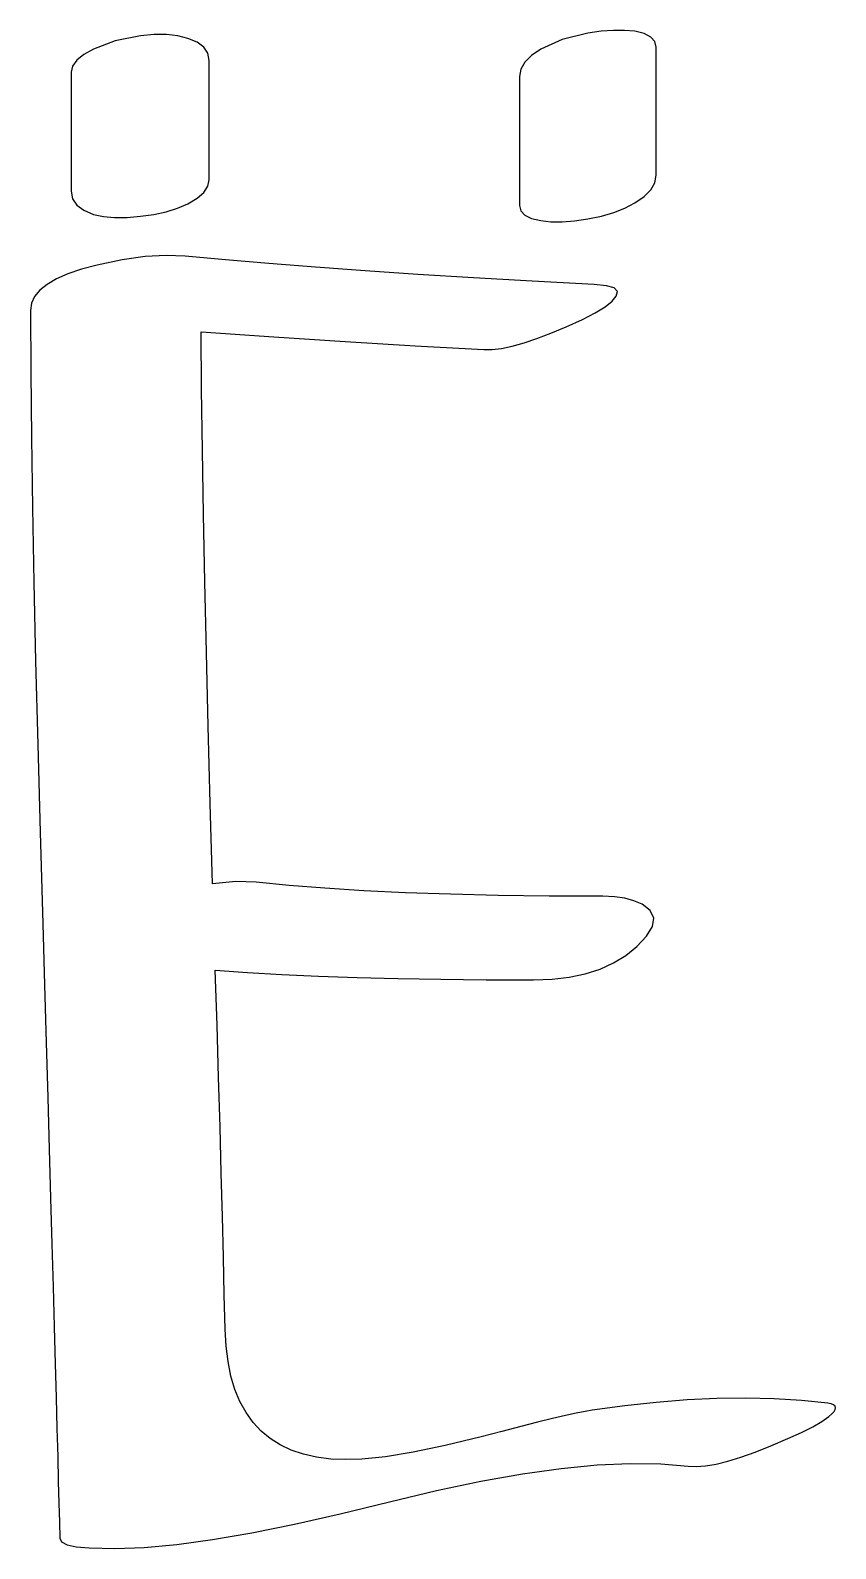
# Model space of a CAD drawing. Extents: x -0.4 to 12.2, y -0.1 to 23.6.
import ezdxf

# ---------------------------------------------------------------- set-up
doc = ezdxf.new("R2010")
doc.units = 0
doc.layers.get('0').update_dxf_attribs({"linetype": 'CONTINUOUS'})

msp = doc.modelspace()

# ---------------------------------------------------------------- linework, layer by layer
at = {"color": 0}
for p, q in [((1.306, 23.5), (0.906, 23.42)), ((1.518, 23.518), (1.306, 23.5)), ((1.712, 23.517), (1.518, 23.518)), ((1.886, 23.497), (1.712, 23.517)), ((2.042, 23.458), (1.886, 23.497)), ((8.292, 23.542), (7.892, 23.438)), ((8.499, 23.569), (8.292, 23.542)), ((8.691, 23.583), (8.499, 23.569)), ((8.867, 23.583), (8.691, 23.583)), ((9.028, 23.569), (8.867, 23.583)), ((9.174, 23.533), (9.028, 23.569)), ((9.278, 23.479), (9.174, 23.533)), ((0.569, 23.292), (0.417, 23.207)), ((0.906, 23.42), (0.569, 23.292)), ((2.188, 23.4), (2.042, 23.458)), ((2.292, 23.323), (2.188, 23.4)), ((2.354, 23.227), (2.292, 23.323)), ((7.556, 23.292), (7.41, 23.192)), ((7.892, 23.438), (7.556, 23.292)), ((9.34, 23.408), (9.278, 23.479)), ((9.361, 23.319), (9.34, 23.408)), ((9.361, 21.319), (9.361, 23.319)), ((0.244, 23.026), (0.222, 22.931)), ((0.309, 23.118), (0.244, 23.026)), ((0.417, 23.207), (0.309, 23.118)), ((2.375, 23.111), (2.354, 23.227)), ((2.375, 21.25), (2.375, 23.111)), ((7.306, 23.087), (7.243, 22.977)), ((7.41, 23.192), (7.306, 23.087)), ((0.222, 22.931), (0.222, 21.069)), ((7.243, 22.977), (7.222, 22.861)), ((7.222, 22.861), (7.222, 20.847)), ((2.292, 21.052), (2.354, 21.148)), ((2.354, 21.148), (2.375, 21.25)), ((9.278, 21.094), (9.34, 21.204)), ((9.34, 21.204), (9.361, 21.319)), ((0.222, 21.069), (0.244, 20.953)), ((0.244, 20.953), (0.309, 20.854)), ((1.881, 20.806), (2.042, 20.875)), ((2.042, 20.875), (2.188, 20.961)), ((2.188, 20.961), (2.292, 21.052)), ((8.872, 20.806), (9.028, 20.889)), ((9.028, 20.889), (9.174, 20.989)), ((9.174, 20.989), (9.278, 21.094)), ((0.309, 20.854), (0.417, 20.773)), ((0.417, 20.773), (0.569, 20.708)), ((0.569, 20.708), (0.725, 20.675)), ((0.725, 20.675), (0.899, 20.66)), ((0.899, 20.66), (1.093, 20.662)), ((1.093, 20.662), (1.306, 20.681)), ((1.306, 20.681), (1.513, 20.708)), ((1.513, 20.708), (1.705, 20.75)), ((1.705, 20.75), (1.881, 20.806)), ((7.222, 20.847), (7.243, 20.764)), ((7.243, 20.764), (7.306, 20.698)), ((7.306, 20.698), (7.41, 20.646)), ((7.41, 20.646), (7.556, 20.611)), ((8.084, 20.606), (8.292, 20.639)), ((8.292, 20.639), (8.504, 20.681)), ((8.504, 20.681), (8.698, 20.736)), ((8.698, 20.736), (8.872, 20.806)), ((7.556, 20.611), (7.716, 20.592)), ((7.716, 20.592), (7.892, 20.59)), ((7.892, 20.59), (8.084, 20.606)), ((1.018, 19.998), (0.625, 19.917)), ((1.378, 20.049), (1.018, 19.998)), ((1.706, 20.068), (1.378, 20.049)), ((2, 20.056), (1.706, 20.068)), ((2.632, 19.997), (2, 20.056)), ((3.311, 19.939), (2.632, 19.997)), ((4.038, 19.883), (3.311, 19.939)), ((-0.01, 19.7), (-0.156, 19.615)), ((0.169, 19.779), (-0.01, 19.7)), ((0.381, 19.851), (0.169, 19.779)), ((0.625, 19.917), (0.381, 19.851)), ((4.812, 19.826), (4.038, 19.883)), ((5.635, 19.771), (4.812, 19.826)), ((6.505, 19.717), (5.635, 19.771)), ((7.423, 19.664), (6.505, 19.717)), ((-0.27, 19.523), (-0.352, 19.424)), ((-0.156, 19.615), (-0.27, 19.523)), ((8.389, 19.611), (7.423, 19.664)), ((8.582, 19.595), (8.389, 19.611)), ((8.705, 19.559), (8.582, 19.595)), ((8.756, 19.504), (8.705, 19.559)), ((8.736, 19.431), (8.756, 19.504)), ((-0.4, 19.32), (-0.417, 19.208)), ((-0.352, 19.424), (-0.4, 19.32)), ((8.408, 19.17), (8.562, 19.264)), ((8.562, 19.264), (8.672, 19.351)), ((8.672, 19.351), (8.736, 19.431)), ((-0.417, 19.208), (-0.411, 18.247)), ((7.953, 18.953), (8.208, 19.069)), ((8.208, 19.069), (8.408, 19.17)), ((2.259, 17.975), (2.25, 18.875)), ((2.25, 18.875), (3.385, 18.795)), ((3.385, 18.795), (4.5, 18.722)), ((7.295, 18.701), (7.497, 18.769)), ((7.497, 18.769), (7.716, 18.852)), ((7.716, 18.852), (7.953, 18.953)), ((4.5, 18.722), (5.594, 18.656)), ((5.594, 18.656), (6.667, 18.597)), ((6.667, 18.597), (6.797, 18.599)), ((6.797, 18.599), (6.945, 18.616)), ((6.945, 18.616), (7.111, 18.651)), ((7.111, 18.651), (7.295, 18.701)), ((-0.411, 18.247), (-0.399, 17.219)), ((2.272, 17.023), (2.259, 17.975)), ((-0.399, 17.219), (-0.383, 16.122)), ((2.288, 16.021), (2.272, 17.023)), ((-0.383, 16.122), (-0.361, 14.958)), ((2.309, 14.969), (2.288, 16.021)), ((-0.361, 14.958), (-0.334, 13.727)), ((2.333, 13.865), (2.309, 14.969)), ((2.362, 12.711), (2.333, 13.865)), ((-0.334, 13.727), (-0.302, 12.427)), ((2.394, 11.506), (2.362, 12.711)), ((-0.302, 12.427), (-0.265, 11.06)), ((2.431, 10.25), (2.394, 11.506)), ((-0.265, 11.06), (-0.222, 9.625)), ((2.795, 10.285), (2.431, 10.25)), ((3.111, 10.278), (2.795, 10.285)), ((3.624, 10.226), (3.111, 10.278)), ((4.184, 10.181), (3.624, 10.226)), ((4.791, 10.142), (4.184, 10.181)), ((5.444, 10.111), (4.791, 10.142)), ((6.145, 10.087), (5.444, 10.111)), ((6.892, 10.069), (6.145, 10.087)), ((7.687, 10.059), (6.892, 10.069)), ((8.528, 10.056), (7.687, 10.059)), ((8.707, 10.048), (8.528, 10.056)), ((8.868, 10.024), (8.707, 10.048)), ((9.012, 9.985), (8.868, 10.024)), ((9.139, 9.931), (9.012, 9.985)), ((9.268, 9.832), (9.139, 9.931)), ((9.323, 9.715), (9.268, 9.832)), ((-0.222, 9.625), (-0.195, 8.674)), ((9.208, 9.431), (9.303, 9.582)), ((9.303, 9.582), (9.323, 9.715)), ((8.885, 9.133), (9.056, 9.271)), ((9.056, 9.271), (9.208, 9.431)), ((8.483, 8.92), (8.693, 9.016)), ((8.693, 9.016), (8.885, 9.133)), ((2.499, 8.04), (2.472, 8.903)), ((2.472, 8.903), (2.975, 8.867)), ((2.975, 8.867), (3.512, 8.836)), ((3.512, 8.836), (4.083, 8.81)), ((4.083, 8.81), (4.688, 8.788)), ((4.688, 8.788), (5.326, 8.772)), ((7.733, 8.761), (8.003, 8.793)), ((8.003, 8.793), (8.252, 8.846)), ((8.252, 8.846), (8.483, 8.92)), ((-0.195, 8.674), (-0.169, 7.771)), ((5.326, 8.772), (5.998, 8.76)), ((5.998, 8.76), (6.704, 8.752)), ((6.704, 8.752), (7.444, 8.75)), ((7.444, 8.75), (7.733, 8.761)), ((2.523, 7.224), (2.499, 8.04)), ((-0.169, 7.771), (-0.145, 6.914)), ((2.546, 6.454), (2.523, 7.224)), ((-0.145, 6.914), (-0.122, 6.103)), ((2.566, 5.729), (2.546, 6.454)), ((-0.122, 6.103), (-0.101, 5.34)), ((2.584, 5.051), (2.566, 5.729)), ((-0.101, 5.34), (-0.081, 4.623)), ((2.6, 4.418), (2.584, 5.051)), ((-0.081, 4.623), (-0.062, 3.953)), ((2.613, 3.832), (2.6, 4.418)), ((-0.062, 3.953), (-0.045, 3.33)), ((2.625, 3.292), (2.613, 3.832)), ((-0.045, 3.33), (-0.029, 2.753)), ((2.64, 3.03), (2.625, 3.292)), ((2.671, 2.786), (2.64, 3.03)), ((-0.029, 2.753), (-0.015, 2.224)), ((2.717, 2.56), (2.671, 2.786)), ((2.78, 2.352), (2.717, 2.56)), ((-0.015, 2.224), (-0.002, 1.741)), ((2.858, 2.163), (2.78, 2.352)), ((2.952, 1.991), (2.858, 2.163)), ((9.362, 2.149), (8.868, 2.096)), ((9.842, 2.187), (9.362, 2.149)), ((10.309, 2.208), (9.842, 2.187)), ((10.762, 2.214), (10.309, 2.208)), ((11.202, 2.205), (10.762, 2.214)), ((11.629, 2.18), (11.202, 2.205)), ((12.042, 2.139), (11.629, 2.18)), ((12.094, 2.127), (12.042, 2.139)), ((3.062, 1.837), (2.952, 1.991)), ((7.941, 1.943), (7.74, 1.896)), ((8.112, 1.981), (7.941, 1.943)), ((8.252, 2.009), (8.112, 1.981)), ((8.361, 2.028), (8.252, 2.009)), ((8.868, 2.096), (8.361, 2.028)), ((11.948, 1.852), (12.056, 1.931)), ((12.056, 1.931), (12.104, 1.97)), ((12.131, 2.11), (12.094, 2.127)), ((12.104, 1.97), (12.138, 2.006)), ((12.154, 2.09), (12.131, 2.11)), ((12.138, 2.006), (12.158, 2.038)), ((12.163, 2.066), (12.154, 2.09)), ((12.158, 2.038), (12.163, 2.066)), ((-0.002, 1.741), (0.01, 1.305)), ((3.188, 1.701), (3.062, 1.837)), ((3.329, 1.584), (3.188, 1.701)), ((6.95, 1.697), (6.625, 1.611)), ((7.244, 1.773), (6.95, 1.697)), ((7.507, 1.839), (7.244, 1.773)), ((7.74, 1.896), (7.507, 1.839)), ((11.417, 1.583), (11.628, 1.678)), ((11.628, 1.678), (11.806, 1.767)), ((11.806, 1.767), (11.948, 1.852)), ((3.487, 1.484), (3.329, 1.584)), ((3.66, 1.402), (3.487, 1.484)), ((6.061, 1.475), (5.562, 1.372)), ((6.625, 1.611), (6.061, 1.475)), ((10.908, 1.374), (11.152, 1.47)), ((11.152, 1.47), (11.417, 1.583)), ((0.01, 1.305), (0.02, 0.915)), ((3.849, 1.339), (3.66, 1.402)), ((4.054, 1.293), (3.849, 1.339)), ((4.275, 1.265), (4.054, 1.293)), ((4.511, 1.256), (4.275, 1.265)), ((4.764, 1.264), (4.511, 1.256)), ((5.13, 1.301), (4.764, 1.264)), ((5.562, 1.372), (5.13, 1.301)), ((8.437, 1.172), (8.955, 1.196)), ((8.955, 1.196), (9.43, 1.19)), ((9.43, 1.19), (9.861, 1.153)), ((10.13, 1.159), (10.295, 1.187)), ((10.295, 1.187), (10.479, 1.233)), ((10.479, 1.233), (10.684, 1.295)), ((10.684, 1.295), (10.908, 1.374)), ((6.621, 0.918), (7.27, 1.033)), ((7.27, 1.033), (7.875, 1.118)), ((7.875, 1.118), (8.437, 1.172)), ((9.861, 1.153), (9.986, 1.147)), ((9.986, 1.147), (10.13, 1.159)), ((0.02, 0.915), (0.028, 0.573)), ((5.194, 0.597), (5.93, 0.773)), ((5.93, 0.773), (6.621, 0.918)), ((0.028, 0.573), (0.036, 0.277)), ((4.425, 0.407), (5.194, 0.597)), ((0.036, 0.277), (0.042, 0.028)), ((3.043, 0.112), (3.708, 0.245)), ((3.708, 0.245), (4.425, 0.407)), ((0.042, 0.028), (0.07, -0.029)), ((1.87, -0.069), (2.431, 0.007)), ((2.431, 0.007), (3.043, 0.112)), ((0.07, -0.029), (0.156, -0.073)), ((0.156, -0.073), (0.299, -0.105)), ((0.299, -0.105), (0.5, -0.125)), ((0.5, -0.125), (0.905, -0.135)), ((0.905, -0.135), (1.361, -0.116)), ((1.361, -0.116), (1.87, -0.069))]:
    msp.add_line(p, q, dxfattribs=at)

doc.saveas('drawing.dxf')
